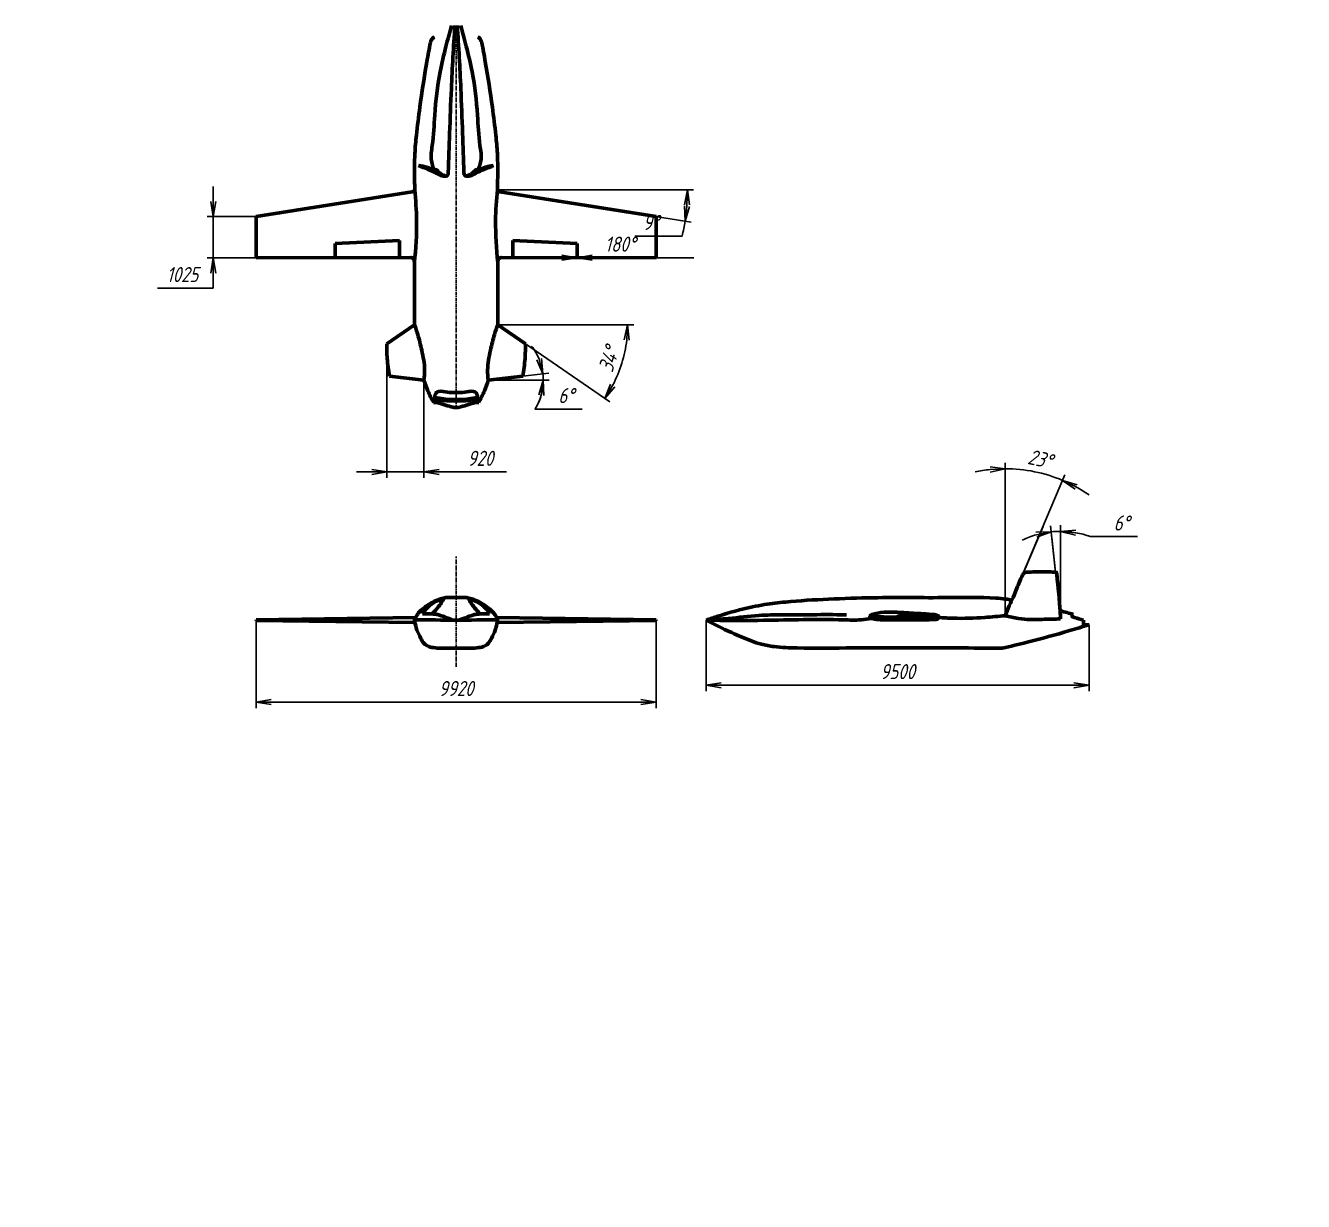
# Model space of a CAD drawing. Header units: millimetres. Extents: x -985956116104 to 1932156, y -552630487266 to 633586.
# Drawn here: x 6488.3 to 6910.9, y 31333.2 to 31722.1 of the extents above; entities that cross this region are included whole.
import ezdxf

# ---------------------------------------------------------------- set-up
doc = ezdxf.new("R2010")
doc.units = ezdxf.units.MM
doc.linetypes.add('CENTER', pattern=[2, 1.25, -0.25, 0.25, -0.25])
for name, color, linetype, lineweight in [('_axes (Оси)', 6, 'CENTER', 30), ('_basic (Основной)', 4, 'Continuous', 60), ('_contour (Тонкий)', 7, 'Continuous', 30)]:
    doc.layers.add(name, color=color, linetype=linetype, lineweight=lineweight)
doc.styles.add('ESKD', font='eskd.shx', dxfattribs={"oblique": 15, "height": 5})
doc.dimstyles.new('ESKD', dxfattribs={"dimtxt": 5, "dimasz": 5, "dimexe": 2, "dimexo": 0, "dimgap": 2, "dimtad": 1, "dimtoh": 1, "dimzin": 12, "dimdsep": 46, "dimtxsty": 'ESKD', "dimblk1": 'OPEN', "dimblk2": 'OPEN', "dimsah": 1, "dimcen": 5, "dimclrd": 256, "dimclre": 256, "dimclrt": 2, "dimadec": 0, "dimazin": 0, "dimtfac": 1, "dimtmove": 0, "dimatfit": 3, "dimldrblk": 'OPEN', "dimfxl": 1, "dimtolj": 1, "dimtzin": 12, "dimlwd": -1, "dimlwe": -1, "dimarcsym": 0})

# ---------------------------------------------------------------- blocks, each defined once
blk = doc.blocks.new('_OPEN')
at = {"color": 0, "linetype": 'ByBlock'}
for p, q in [((-1, 0.167), (0, 0)), ((0, 0), (-1, -0.167)), ((0, 0), (-1, 0))]:
    blk.add_line(p, q, dxfattribs=at)
blk = doc.blocks.new('*D341')
at = {"layer": '_contour (Тонкий)', "transparency": 16777216}
for p, q in [((7032.97, 31540.06), (7032.97, 31515.12)), ((7032.97, 31517.12), (7032.97, 31519.12)), ((7032.97, 31517.12), (7049.34, 31517.12))]:
    blk.add_line(p, q, dxfattribs=at)
for start, end in [(90.0016, 270.0008), (269.9992, 89.9984), (90, 90)]:
    blk.add_arc((7032.97, 31517.12), 0.00000000183, start, end, dxfattribs=at)
at = {"layer": '_contour (Тонкий)', "transparency": 16777216, "xscale": 5, "yscale": 5, "zscale": 5}
for rotation in [90.00040514235904, 89.99959485764096]:
    blk.add_blockref('_OPEN', (7032.97, 31517.12), dxfattribs=dict(at, rotation=rotation))
at = {"layer": '_contour (Тонкий)', "color": 2, "transparency": 16777216, "insert": (7043.66, 31522.29), "char_height": 5, "attachment_point": 5, "style": 'ESKD'}
blk.add_mtext('\\A1;0%%d', dxfattribs=at)
blk = doc.blocks.new('*D691')
at = {"layer": '_contour (Тонкий)', "transparency": 16777216}
for p, q in [((6564.54, 31525.36), (6564.54, 31496.34)), ((6696.78, 31525.36), (6696.78, 31496.34)), ((6569.54, 31498.34), (6691.78, 31498.34))]:
    blk.add_line(p, q, dxfattribs=at)
at = {"layer": 'Defpoints', "color": 0, "transparency": 16777216}
for p in [(6564.54, 31525.36), (6696.78, 31525.36), (6696.78, 31498.34)]:
    blk.add_point(p, dxfattribs=at)
at = {"layer": '_contour (Тонкий)', "transparency": 16777216, "xscale": 5, "yscale": 5, "zscale": 5, "rotation": 180}
blk.add_blockref('_OPEN', (6564.54, 31498.34), dxfattribs=at)
at = {"layer": '_contour (Тонкий)', "transparency": 16777216, "xscale": 5, "yscale": 5, "zscale": 5}
blk.add_blockref('_OPEN', (6696.78, 31498.34), dxfattribs=at)
at = {"layer": '_contour (Тонкий)', "color": 2, "transparency": 16777216, "insert": (6630.66, 31502.84), "char_height": 5, "attachment_point": 5, "style": 'ESKD'}
blk.add_mtext('\\A1;9920', dxfattribs=at)
blk = doc.blocks.new('*D701')
at = {"layer": '_contour (Тонкий)', "transparency": 16777216}
for p, q in [((6693.6, 31645.28), (6668.66, 31645.28)), ((6670.66, 31645.28), (6668.66, 31645.28)), ((6670.66, 31645.28), (6694.2, 31645.28))]:
    blk.add_line(p, q, dxfattribs=at)
for start, end in [(180, 0), (0, 180), (0, 180), (0, 180)]:
    blk.add_arc((6670.66, 31645.28), 0.00000000184, start, end, dxfattribs=at)
at = {"layer": 'Defpoints', "color": 0, "transparency": 16777216}
for p in [(6670.66, 31645.28), (6670.66, 31645.28), (6670.66, 31645.28), (6693.6, 31645.28)]:
    blk.add_point(p, dxfattribs=at)
at = {"layer": '_contour (Тонкий)', "transparency": 16777216, "xscale": 5, "yscale": 5, "zscale": 5}
blk.add_blockref('_OPEN', (6670.66, 31645.28), dxfattribs=at)
at = {"layer": '_contour (Тонкий)', "transparency": 16777216, "xscale": 5, "yscale": 5, "zscale": 5, "rotation": 180}
blk.add_blockref('_OPEN', (6670.66, 31645.28), dxfattribs=at)
at = {"layer": '_contour (Тонкий)', "color": 2, "transparency": 16777216, "insert": (6684.93, 31649.78), "char_height": 5, "attachment_point": 5, "style": 'ESKD'}
blk.add_mtext('\\A1;180°', dxfattribs=at)
blk = doc.blocks.new('*D702')
at = {"layer": '_contour (Тонкий)', "transparency": 16777216}
for p, q in [((6644.33, 31667.8), (6709.21, 31667.8)), ((6645.17, 31667.08), (6708.36, 31657.06)), ((6705.42, 31652.47), (6689.8, 31652.47))]:
    blk.add_line(p, q, dxfattribs=at)
for start, end in [(355.3004, 355.6968), (346.6941, 350.9972)]:
    blk.add_arc((6640.62, 31667.8), 66.59, start, end, dxfattribs=at)
at = {"layer": 'Defpoints', "color": 0, "transparency": 16777216}
for p in [(6640.62, 31667.8), (6644.33, 31667.8), (6645.17, 31667.08), (6707.12, 31664.31)]:
    blk.add_point(p, dxfattribs=at)
at = {"layer": '_contour (Тонкий)', "transparency": 16777216, "xscale": 5, "yscale": 5, "zscale": 5}
for p, rotation in [((6707.21, 31667.8), 87.84841284094212), ((6706.39, 31657.38), 263.1488367335265)]:
    blk.add_blockref('_OPEN', p, dxfattribs=dict(at, rotation=rotation))
at = {"layer": '_contour (Тонкий)', "color": 2, "transparency": 16777216, "insert": (6695.11, 31656.97), "char_height": 5, "attachment_point": 5, "style": 'ESKD'}
blk.add_mtext('\\A1;9°', dxfattribs=at)
blk = doc.blocks.new('*D703')
at = {"layer": '_contour (Тонкий)', "transparency": 16777216}
for p, q in [((6550.36, 31663.9), (6550.36, 31668.9)), ((6564.54, 31658.9), (6548.36, 31658.9)), ((6550.36, 31658.9), (6550.36, 31645.23)), ((6564.57, 31645.23), (6548.36, 31645.23)), ((6550.36, 31640.23), (6550.36, 31635.23)), ((6550.36, 31635.23), (6531.92, 31635.23))]:
    blk.add_line(p, q, dxfattribs=at)
at = {"layer": 'Defpoints', "color": 0, "transparency": 16777216}
for p in [(6564.54, 31658.9), (6550.36, 31645.23), (6564.57, 31645.23)]:
    blk.add_point(p, dxfattribs=at)
at = {"layer": '_contour (Тонкий)', "transparency": 16777216, "xscale": 5, "yscale": 5, "zscale": 5}
for p, rotation in [((6550.36, 31658.9), 270), ((6550.36, 31645.23), 90)]:
    blk.add_blockref('_OPEN', p, dxfattribs=dict(at, rotation=rotation))
at = {"layer": '_contour (Тонкий)', "color": 2, "transparency": 16777216, "insert": (6540.14, 31639.73), "char_height": 5, "attachment_point": 5, "style": 'ESKD'}
blk.add_mtext('\\A1;1025', dxfattribs=at)
blk = doc.blocks.new('*D704')
at = {"layer": '_contour (Тонкий)', "transparency": 16777216}
for p, q in [((6607.75, 31616.84), (6607.75, 31572.47)), ((6620.03, 31604.84), (6620.03, 31572.47)), ((6602.75, 31574.47), (6597.75, 31574.47)), ((6607.75, 31574.47), (6620.03, 31574.47)), ((6625.03, 31574.47), (6647.31, 31574.47))]:
    blk.add_line(p, q, dxfattribs=at)
at = {"layer": 'Defpoints', "color": 0, "transparency": 16777216}
for p in [(6607.75, 31616.84), (6620.03, 31604.84), (6620.03, 31574.47)]:
    blk.add_point(p, dxfattribs=at)
at = {"layer": '_contour (Тонкий)', "transparency": 16777216, "xscale": 5, "yscale": 5, "zscale": 5}
blk.add_blockref('_OPEN', (6607.75, 31574.47), dxfattribs=at)
at = {"layer": '_contour (Тонкий)', "transparency": 16777216, "xscale": 5, "yscale": 5, "zscale": 5, "rotation": 180}
blk.add_blockref('_OPEN', (6620.03, 31574.47), dxfattribs=at)
at = {"layer": '_contour (Тонкий)', "color": 2, "transparency": 16777216, "insert": (6638.67, 31578.97), "char_height": 5, "attachment_point": 5, "style": 'ESKD'}
blk.add_mtext('\\A1;920', dxfattribs=at)
blk = doc.blocks.new('*D699')
at = {"layer": '_contour (Тонкий)', "transparency": 16777216}
for p, q in [((6660.96, 31623.12), (6689.39, 31623.12)), ((6653.57, 31616.84), (6681.5, 31597.66))]:
    blk.add_line(p, q, dxfattribs=at)
blk.add_arc((6644.42, 31623.12), 42.97, 332.202, 353.3295, dxfattribs=at)
at = {"layer": 'Defpoints', "color": 0, "transparency": 16777216}
for p in [(6644.42, 31623.12), (6644.42, 31623.12), (6660.96, 31623.12), (6653.57, 31616.84), (6683.98, 31606.34)]:
    blk.add_point(p, dxfattribs=at)
at = {"layer": '_contour (Тонкий)', "transparency": 16777216, "xscale": 5, "yscale": 5, "zscale": 5}
for p, rotation in [((6687.39, 31623.12), 86.66475511536284), ((6679.85, 31598.8), 238.8667090863368)]:
    blk.add_blockref('_OPEN', p, dxfattribs=dict(at, rotation=rotation))
at = {"layer": '_contour (Тонкий)', "color": 2, "transparency": 16777216, "insert": (6681.16, 31611.72), "char_height": 5, "attachment_point": 5, "rotation": 72.7657, "style": 'ESKD'}
blk.add_mtext('\\A1;34°', dxfattribs=at)
blk = doc.blocks.new('*D700')
at = {"layer": '_contour (Тонкий)', "transparency": 16777216}
for p, q in [((6652.7, 31606.14), (6661.36, 31607.12)), ((6655.83, 31604.84), (6661.49, 31604.84)), ((6656.75, 31595.23), (6672.37, 31595.23))]:
    blk.add_line(p, q, dxfattribs=at)
for start, end in [(22.2653, 38.0497), (0, 6.4808), (328.1211, 0), (328.431, 344.2155)]:
    blk.add_arc((6641.29, 31604.84), 18.21, start, end, dxfattribs=at)
at = {"layer": 'Defpoints', "color": 0, "transparency": 16777216}
for p in [(6652.7, 31606.14), (6659.44, 31606.21), (6641.29, 31604.84), (6641.29, 31604.84), (6655.83, 31604.84)]:
    blk.add_point(p, dxfattribs=at)
at = {"layer": '_contour (Тонкий)', "transparency": 16777216, "xscale": 5, "yscale": 5, "zscale": 5}
for p, rotation in [((6659.38, 31606.9), 284.3730086007405), ((6659.49, 31604.84), 82.10775396138911)]:
    blk.add_blockref('_OPEN', p, dxfattribs=dict(at, rotation=rotation))
at = {"layer": '_contour (Тонкий)', "color": 2, "transparency": 16777216, "insert": (6667.06, 31599.73), "char_height": 5, "attachment_point": 5, "style": 'ESKD'}
blk.add_mtext('\\A1;6°', dxfattribs=at)
blk = doc.blocks.new('*D709')
at = {"layer": '_contour (Тонкий)', "transparency": 16777216}
for p, q in [((6812.28, 31530.06), (6812.28, 31577.52)), ((6813.5, 31529.81), (6832.03, 31573.51))]:
    blk.add_line(p, q, dxfattribs=at)
for start, end in [(95.8972, 101.7944), (67.0289, 90), (55.2345, 61.1317)]:
    blk.add_arc((6812.28, 31526.92), 48.6, start, end, dxfattribs=at)
at = {"layer": 'Defpoints', "color": 0, "transparency": 16777216}
for p in [(6818.76, 31575.09), (6812.28, 31530.06), (6813.5, 31529.81), (6812.28, 31526.92)]:
    blk.add_point(p, dxfattribs=at)
at = {"layer": '_contour (Тонкий)', "transparency": 16777216, "xscale": 5, "yscale": 5, "zscale": 5}
for p, rotation in [((6812.28, 31575.52), 2.948608969131066), ((6831.25, 31571.67), 154.0802810142126)]:
    blk.add_blockref('_OPEN', p, dxfattribs=dict(at, rotation=rotation))
at = {"layer": '_contour (Тонкий)', "color": 2, "transparency": 16777216, "insert": (6823.81, 31578.76), "char_height": 5, "attachment_point": 5, "rotation": 347.4613, "style": 'ESKD'}
blk.add_mtext('\\A1;23°', dxfattribs=at)
blk = doc.blocks.new('*D710')
at = {"layer": '_contour (Тонкий)', "transparency": 16777216}
for p, q in [((6830.37, 31527.88), (6827.27, 31556.63)), ((6830.59, 31527.89), (6830.59, 31556.81)), ((6840.44, 31553.08), (6856.06, 31553.08))]:
    blk.add_line(p, q, dxfattribs=at)
for start, end in [(106.0581, 115.9646), (90, 96.1516), (70.112, 90), (70.187, 80.0935)]:
    blk.add_arc((6830.59, 31525.86), 28.95, start, end, dxfattribs=at)
at = {"layer": 'Defpoints', "color": 0, "transparency": 16777216}
for p in [(6828.52, 31554.74), (6830.37, 31527.88), (6830.59, 31527.89), (6830.59, 31525.86)]:
    blk.add_point(p, dxfattribs=at)
at = {"layer": '_contour (Тонкий)', "transparency": 16777216, "xscale": 5, "yscale": 5, "zscale": 5}
for p, rotation in [((6827.49, 31554.64), 11.10482614832171), ((6830.59, 31554.81), 175.0467579826721)]:
    blk.add_blockref('_OPEN', p, dxfattribs=dict(at, rotation=rotation))
at = {"layer": '_contour (Тонкий)', "color": 2, "transparency": 16777216, "insert": (6850.75, 31557.58), "char_height": 5, "attachment_point": 5, "style": 'ESKD'}
blk.add_mtext('\\A1;6°', dxfattribs=at)
blk = doc.blocks.new('*D711')
at = {"layer": '_contour (Тонкий)', "transparency": 16777216}
for p, q in [((6713.32, 31525.46), (6713.32, 31501.94)), ((6840.01, 31523.93), (6840.01, 31501.94)), ((6718.32, 31503.94), (6835.01, 31503.94))]:
    blk.add_line(p, q, dxfattribs=at)
at = {"layer": 'Defpoints', "color": 0, "transparency": 16777216}
for p in [(6713.32, 31525.46), (6840.01, 31523.93), (6840.01, 31503.94)]:
    blk.add_point(p, dxfattribs=at)
at = {"layer": '_contour (Тонкий)', "transparency": 16777216, "xscale": 5, "yscale": 5, "zscale": 5, "rotation": 180}
blk.add_blockref('_OPEN', (6713.32, 31503.94), dxfattribs=at)
at = {"layer": '_contour (Тонкий)', "transparency": 16777216, "xscale": 5, "yscale": 5, "zscale": 5}
blk.add_blockref('_OPEN', (6840.01, 31503.94), dxfattribs=at)
at = {"layer": '_contour (Тонкий)', "color": 2, "transparency": 16777216, "insert": (6776.67, 31508.44), "char_height": 5, "attachment_point": 5, "style": 'ESKD'}
blk.add_mtext('\\A1;9500', dxfattribs=at)

msp = doc.modelspace()

# ---------------------------------------------------------------- linework, layer by layer
at = {"layer": '_axes (Оси)', "transparency": 33554687}
for p, q in [((6630.659, 31722.073), (6630.659, 31595.763)), ((6630.659, 31722.073), (6630.659, 31595.763)), ((6630.659, 31510.03), (6630.659, 31546.541)), ((6630.659, 31510.03), (6630.659, 31546.541))]:
    msp.add_line(p, q, dxfattribs=at)
at = {"layer": '_basic (Основной)', "transparency": 33554687}
for p, q in [((6616.15, 31667.077), (6564.541, 31658.9)), ((6645.168, 31667.077), (6696.777, 31658.9)), ((6564.541, 31658.9), (6564.541, 31645.232)), ((6696.777, 31658.9), (6696.777, 31645.232)), ((6611.913, 31650.981), (6590.651, 31650.014)), ((6590.651, 31650.014), (6590.66, 31645.282)), ((6611.913, 31645.323), (6611.913, 31650.981)), ((6649.405, 31645.323), (6649.405, 31650.981)), ((6649.405, 31650.981), (6670.667, 31650.014)), ((6670.667, 31650.014), (6670.658, 31645.282)), ((6564.541, 31645.232), (6615.663, 31645.33)), ((6696.777, 31645.232), (6645.655, 31645.33)), ((6616.897, 31643.707), (6616.897, 31623.116)), ((6644.42, 31643.707), (6644.42, 31623.116)), ((6616.897, 31623.116), (6607.752, 31616.838)), ((6644.42, 31623.116), (6653.566, 31616.838)), ((6608.614, 31606.139), (6620.032, 31604.842)), ((6652.704, 31606.139), (6641.286, 31604.842)), ((6617.208, 31526.307), (6564.541, 31525.593)), ((6564.541, 31525.593), (6564.541, 31525.355)), ((6588.71, 31525.593), (6588.713, 31525.355)), ((6644.11, 31526.307), (6696.777, 31525.593)), ((6696.777, 31525.593), (6696.78, 31525.355)), ((6776.607, 31526.423), (6767.506, 31526.654)), ((6838.143, 31525.498), (6838.143, 31523.932)), ((6617.073, 31524.641), (6564.541, 31525.355)), ((6644.245, 31524.641), (6696.777, 31525.355)), ((6838.143, 31523.932), (6840.014, 31523.932))]:
    msp.add_line(p, q, dxfattribs=at)
for points, start_tangent, end_tangent in [([(6629.145, 31722.041), (6627.304, 31715.203), (6625.349, 31706.719), (6623.597, 31692.446), (6622.777, 31682.452), (6622.482, 31677.312), (6622.982, 31675.469), (6623.255, 31674.559)], (-0.0035255, -0.0128591), (0.0037812, -0.0127663)), ([(6628.069, 31673.58), (6628.523, 31686.455), (6629.089, 31701.202), (6630.236, 31722.067)], (0.0004699, 0.0133249), (0.0007959, 0.0133102)), ([(6633.249, 31673.58), (6632.795, 31686.455), (6632.229, 31701.202), (6631.082, 31722.067)], (-0.0004699, 0.0133249), (-0.0007959, 0.0133102)), ([(6632.173, 31722.041), (6634.014, 31715.203), (6635.969, 31706.719), (6637.721, 31692.446), (6638.541, 31682.452), (6638.836, 31677.312), (6638.336, 31675.469), (6638.063, 31674.559)], (0.0035255, -0.0128591), (-0.0037812, -0.0127663)), ([(6622.16, 31716.463), (6620.993, 31710.098), (6618.661, 31695.086), (6617.526, 31685.814), (6617.022, 31679.781), (6616.927, 31670.793), (6616.99, 31667.797)], (-0.0024479, -0.0131069), (0.0003012, -0.0133285)), ([(6623.523, 31718.367), (6623.056, 31718.011), (6622.578, 31717.446), (6622.16, 31716.463)], (-0.0108965, -0.0077058), (-0.0043182, -0.012748)), ([(6637.795, 31718.367), (6638.262, 31718.011), (6638.74, 31717.446), (6639.158, 31716.463)], (0.0108965, -0.0077058), (0.0043182, -0.012748)), ([(6639.158, 31716.463), (6640.325, 31710.098), (6642.657, 31695.086), (6643.792, 31685.814), (6644.296, 31679.781), (6644.391, 31670.793), (6644.328, 31667.797)], (0.0024479, -0.0131069), (-0.0003012, -0.0133285)), ([(6628.069, 31673.58), (6628.037, 31672.986), (6627.702, 31672.421), (6626.952, 31672.288), (6625.945, 31672.386), (6624.193, 31673.177), (6618.246, 31675.751)], (0.0004416, -0.0132508), (-0.0123751, 0.004682)), ([(6623.255, 31674.559), (6622.047, 31674.832), (6619.774, 31675.56), (6618.246, 31675.751)], (-0.0130956, 0.0025808), (-0.0133679, 0.0010512)), ([(6627.362, 31672.302), (6626.232, 31672.694), (6624.868, 31673.627), (6624.141, 31674.309), (6623.255, 31674.559)], (-0.0128046, 0.0038747), (-0.0136637, 0.0021902)), ([(6633.249, 31673.58), (6633.281, 31672.986), (6633.616, 31672.421), (6634.366, 31672.288), (6635.373, 31672.386), (6637.125, 31673.177), (6643.072, 31675.751)], (-0.0004416, -0.0132508), (0.0123751, 0.004682)), ([(6633.956, 31672.302), (6635.086, 31672.694), (6636.45, 31673.627), (6637.177, 31674.309), (6638.063, 31674.559)], (0.0128046, 0.0038747), (0.0136637, 0.0021902)), ([(6638.063, 31674.559), (6639.271, 31674.832), (6641.544, 31675.56), (6643.072, 31675.751)], (0.0130956, 0.0025808), (0.0133679, 0.0010512)), ([(6616.99, 31667.797), (6616.88, 31667.519), (6616.15, 31667.077)], (-0.0040809, -0.0131022), (-0.0137975, -0.0048894)), ([(6616.99, 31667.797), (6617.604, 31657.558), (6616.897, 31643.707)], (0.0011119, -0.013308), (-0.0011036, -0.0133179)), ([(6644.328, 31667.797), (6643.714, 31657.558), (6644.42, 31643.707)], (-0.0011119, -0.013308), (0.0011036, -0.0133179)), ([(6644.328, 31667.797), (6644.438, 31667.519), (6645.168, 31667.077)], (0.0040809, -0.0131022), (0.0137975, -0.0048894)), ([(6615.663, 31645.33), (6616.127, 31645.298), (6616.611, 31644.948), (6616.834, 31644.264), (6616.897, 31643.707)], (0.0135429, 0.0004232), (0.0013064, -0.0131781)), ([(6645.655, 31645.33), (6645.191, 31645.298), (6644.706, 31644.948), (6644.484, 31644.264), (6644.42, 31643.707)], (-0.0135429, 0.0004232), (-0.0013064, -0.0131781)), ([(6616.897, 31623.116), (6617.968, 31619.947), (6619.274, 31614.677), (6620.243, 31608.163), (6620.032, 31604.842)], (0.0044693, -0.0125789), (-0.0013187, -0.0133202)), ([(6644.42, 31623.116), (6643.35, 31619.947), (6642.044, 31614.677), (6641.075, 31608.163), (6641.286, 31604.842)], (-0.0044693, -0.0125789), (0.0013187, -0.0133202)), ([(6607.752, 31616.838), (6607.855, 31611.95), (6608.614, 31606.139)], (-0.0000493, -0.0133553), (0.002122, -0.0131911)), ([(6653.566, 31616.838), (6653.463, 31611.95), (6652.704, 31606.139)], (0.0000493, -0.0133553), (-0.002122, -0.0131911)), ([(6620.032, 31604.842), (6621.304, 31601.29), (6623.192, 31597.389)], (0.0041902, -0.0126807), (0.0061582, -0.011855)), ([(6641.286, 31604.842), (6640.014, 31601.29), (6638.126, 31597.389)], (-0.0041902, -0.0126807), (-0.0061582, -0.011855)), ([(6630.659, 31600.735), (6627.779, 31600.851), (6624.941, 31601.084), (6624.149, 31600.735), (6623.684, 31599.826), (6623.568, 31599.291), (6623.192, 31597.389)], (-0.0133518, -0.0001595), (-0.0026102, -0.0131314)), ([(6623.192, 31597.389), (6624.181, 31597.383), (6625.864, 31596.952), (6628.477, 31596.17), (6629.545, 31595.883), (6630.341, 31595.763), (6630.659, 31595.763)], (0.0134082, 0.0005373), (0.013346, 0.0002544)), ([(6630.659, 31597.917), (6628.291, 31597.964), (6625.871, 31598.197), (6623.447, 31598.675)], (-0.0133338, 0.0000801), (-0.0130337, 0.002863)), ([(6630.659, 31598.383), (6628.989, 31598.383), (6626.499, 31598.592), (6623.544, 31599.172)], (-0.0133336, -0.0001699), (-0.0130293, 0.0028901)), ([(6630.659, 31600.735), (6633.539, 31600.851), (6636.377, 31601.084), (6637.168, 31600.735), (6637.634, 31599.826), (6637.75, 31599.291), (6638.126, 31597.389)], (0.0133518, -0.0001595), (0.0026102, -0.0131314)), ([(6630.659, 31598.383), (6632.329, 31598.383), (6634.818, 31598.592), (6637.774, 31599.172)], (0.0133336, -0.0001699), (0.0130293, 0.0028901)), ([(6630.659, 31597.917), (6633.027, 31597.964), (6635.447, 31598.197), (6637.871, 31598.675)], (0.0133338, 0.0000801), (0.0130337, 0.002863)), ([(6638.126, 31597.389), (6637.137, 31597.383), (6635.454, 31596.952), (6632.84, 31596.17), (6631.773, 31595.883), (6630.977, 31595.763), (6630.659, 31595.763)], (-0.0134082, 0.0005373), (-0.013346, 0.0002544)), ([(6812.283, 31526.925), (6813.548, 31530.158), (6814.467, 31532.079), (6815.908, 31535.458), (6817.708, 31539.688), (6818.34, 31540.854)], (0.0045411, 0.0125547), (0.0064888, 0.0116566)), ([(6818.34, 31540.854), (6818.47, 31541.029), (6818.799, 31541.209), (6819.224, 31541.286), (6819.979, 31541.346)], (0.0072586, 0.0113902), (0.0133298, 0.0008556)), ([(6819.979, 31541.346), (6823.021, 31541.425), (6827.93, 31541.348), (6828.927, 31541.287)], (0.0133262, 0.0004088), (0.0133058, -0.0008612)), ([(6828.927, 31541.287), (6829.015, 31541.275), (6829.155, 31541.211), (6829.29, 31540.972), (6829.351, 31540.591), (6829.991, 31534.302)], (0.0132621, -0.0011849), (0.0013786, -0.0133277)), ([(6829.991, 31534.302), (6830.267, 31530.62), (6830.59, 31525.856)], (0.0010151, -0.0132947), (0.000875, -0.0133047)), ([(6630.659, 31532.88), (6628.452, 31532.926), (6626.876, 31532.845), (6625.044, 31532.335), (6622.682, 31531.271), (6620.81, 31530.076), (6619.144, 31528.768), (6618.588, 31528.223)], (-0.0133078, 0.0003865), (-0.0094102, -0.0094586)), ([(6619.596, 31527.548), (6620.03, 31528.296), (6621.607, 31530.07), (6623.481, 31531.351), (6626.577, 31532.514)], (0.0064351, 0.011696), (0.0128312, 0.0039545)), ([(6626.577, 31532.514), (6626.044, 31531.607), (6624.952, 31530.057), (6623.284, 31528.08), (6622.732, 31527.507)], (-0.0066046, -0.01159), (-0.0093108, -0.0095463)), ([(6630.659, 31532.88), (6632.866, 31532.926), (6634.442, 31532.845), (6636.274, 31532.335), (6638.636, 31531.271), (6640.508, 31530.076), (6642.174, 31528.768), (6642.73, 31528.223)], (0.0133078, 0.0003865), (0.0094102, -0.0094586)), ([(6641.722, 31527.548), (6641.288, 31528.296), (6639.711, 31530.07), (6637.837, 31531.351), (6634.741, 31532.514)], (-0.0064351, 0.011696), (-0.0128312, 0.0039545)), ([(6634.741, 31532.514), (6635.274, 31531.607), (6636.366, 31530.057), (6638.034, 31528.08), (6638.586, 31527.507)], (0.0066046, -0.01159), (0.0093108, -0.0095463)), ([(6713.323, 31525.458), (6717.312, 31526.771), (6728.702, 31529.837), (6732.692, 31530.591), (6739.576, 31531.441), (6753.816, 31532.393), (6768.593, 31532.856), (6793.075, 31532.905), (6809.164, 31532.735), (6812.4, 31532.419), (6814.467, 31532.079)], (0.0126451, 0.0042251), (0.0131345, -0.0023195)), ([(6618.588, 31528.223), (6618.151, 31527.725), (6617.447, 31526.673), (6617.18, 31526.235), (6617.057, 31525.981), (6616.973, 31525.772), (6616.955, 31525.702), (6616.945, 31525.549)], (-0.0090439, -0.0098324), (-0.0000059, -0.0134333)), ([(6630.659, 31516.25), (6628.61, 31516.194), (6625.646, 31516.175), (6623.211, 31516.364), (6621.154, 31516.911), (6619.795, 31518.042), (6618.644, 31520.174), (6617.474, 31522.871), (6616.945, 31525.549)], (-0.0133227, -0.0003795), (-0.0018729, 0.0133128)), ([(6630.659, 31525.458), (6616.945, 31525.549)], (-0.013333, 0.0000884), (-0.013333, 0.0000884)), ([(6629.594, 31525.465), (6626.892, 31526.503), (6624.585, 31527.272), (6622.712, 31527.508), (6621.745, 31527.528), (6619.596, 31527.548)], (-0.0124356, 0.0047622), (-0.013335, 0.0001234)), ([(6630.659, 31516.25), (6632.708, 31516.194), (6635.672, 31516.175), (6638.107, 31516.364), (6640.164, 31516.911), (6641.523, 31518.042), (6642.674, 31520.174), (6643.844, 31522.871), (6644.373, 31525.549)], (0.0133227, -0.0003795), (0.0018729, 0.0133128)), ([(6630.659, 31525.458), (6644.373, 31525.549)], (0.013333, 0.0000884), (0.013333, 0.0000884)), ([(6631.724, 31525.465), (6634.426, 31526.503), (6636.733, 31527.272), (6638.606, 31527.508), (6639.573, 31527.528), (6641.722, 31527.548)], (0.0124356, 0.0047622), (0.013335, 0.0001234)), ([(6642.73, 31528.223), (6643.167, 31527.725), (6643.871, 31526.673), (6644.138, 31526.235), (6644.261, 31525.981), (6644.345, 31525.772), (6644.363, 31525.702), (6644.373, 31525.549)], (0.0090439, -0.0098324), (0.0000059, -0.0134333)), ([(6713.323, 31525.458), (6717.841, 31525.377), (6732.28, 31525.401), (6758.749, 31525.553), (6764.595, 31525.579), (6768.056, 31526.04)], (0.0133305, -0.0002658), (0.013194, 0.0020903)), ([(6713.323, 31525.458), (6718.679, 31522.769), (6724.983, 31519.925), (6731.652, 31517.486), (6735.8, 31516.714), (6743.486, 31516.267), (6762.006, 31516.264), (6796.343, 31516.261), (6811.318, 31516.18)], (0.01187, -0.0060854), (0.0133329, -0.0000774)), ([(6713.819, 31525.448), (6720.734, 31525.996), (6730.779, 31526.998), (6738.645, 31527.196), (6747.337, 31527.246), (6757.854, 31527.246), (6759.78, 31527.217)], (0.0133011, 0.0009312), (0.0133316, -0.0002145)), ([(6768.056, 31526.04), (6767.701, 31526.228), (6767.509, 31526.692), (6767.811, 31527.114), (6768.636, 31527.412)], (-0.0126543, 0.0047526), (0.0131356, 0.0027124)), ([(6768.056, 31526.04), (6769.042, 31525.785), (6771.657, 31525.58), (6776.247, 31525.58), (6785.324, 31525.554), (6788.811, 31525.657), (6790.016, 31525.964), (6790.298, 31526.323)], (0.0128483, -0.0036629), (0.007588, 0.0114414)), ([(6768.636, 31527.412), (6770.113, 31527.754), (6778.678, 31527.939), (6785.014, 31527.558), (6788.913, 31527.277), (6789.918, 31527.031), (6790.248, 31526.731), (6790.298, 31526.323)], (0.012959, 0.0032166), (-0.0003051, -0.0140792)), ([(6776.607, 31526.423), (6776.631, 31526.685), (6777.117, 31526.825), (6778.045, 31526.855), (6780.712, 31526.906), (6784.352, 31526.927), (6787.87, 31526.73), (6790.298, 31526.323)], (-0.0008663, 0.0149123), (0.0131068, -0.0024815)), ([(6776.607, 31526.423), (6776.642, 31526.284), (6776.817, 31526.207), (6777.532, 31526.141), (6779.083, 31526.119), (6782.591, 31526.108), (6785.715, 31526.119), (6788.684, 31526.174), (6790.298, 31526.323)], (0.0012693, -0.0145148), (0.0132678, 0.0014042)), ([(6790.298, 31526.323), (6795.113, 31526.084), (6805.476, 31526.33), (6812.283, 31526.925)], (0.0133123, -0.0007878), (0.0132714, 0.0012737)), ([(6812.283, 31526.925), (6816.66, 31525.98), (6824.506, 31525.707), (6830.59, 31525.856)], (0.0129754, -0.0032363), (0.013308, 0.0003363)), ([(6830.412, 31528.535), (6832.753, 31527.941), (6834.714, 31527.371)], (0.0129576, -0.0031547), (0.0127745, -0.0038275)), ([(6834.714, 31527.371), (6834.448, 31527.198), (6834.344, 31526.929), (6834.491, 31526.618), (6835.163, 31526.306), (6838.143, 31525.498)], (-0.012341, -0.0058464), (0.0126166, -0.003504)), ([(6840.014, 31523.932), (6833.571, 31521.994), (6819.501, 31518.133), (6811.318, 31516.18)], (-0.0127585, -0.0038719), (-0.0129853, -0.0030296))]:
    msp.add_spline(points, degree=3, dxfattribs=dict(at, start_tangent=start_tangent, end_tangent=end_tangent))
at = {"layer": '_contour (Тонкий)', "transparency": 33554687}
for p, q in [((6644.328, 31667.797), (6701.146, 31667.797)), ((6645.655, 31645.33), (6670.658, 31645.282)), ((6670.658, 31645.282), (6709.287, 31645.282)), ((6644.42, 31623.116), (6660.963, 31623.116)), ((6641.286, 31604.842), (6655.834, 31604.842)), ((6812.283, 31526.925), (6812.283, 31569.442)), ((6812.283, 31526.925), (6824.797, 31556.448)), ((6830.59, 31525.856), (6827.682, 31552.832)), ((6830.59, 31525.856), (6830.59, 31554.811))]:
    msp.add_line(p, q, dxfattribs=at)

# ---------------------------------------------------------------- dimensions: what is measured, and where the dimension line sits
dim = msp.add_linear_dim(base=(6550.365, 31645.232), p1=(6564.541, 31658.9), p2=(6564.567, 31645.232), angle=270, text='1025', dimstyle='ESKD', dxfattribs=at)
dim.commit()
dim.dimension.update_dxf_attribs({"geometry": '*D703', "text_midpoint": (6540.142, 31639.732)})
for base, center, p1, p2, picture, middle in [((6707.118, 31664.311), (6640.62, 31667.797), (6645.168, 31667.077), (6644.328, 31667.797), '*D702', (6695.109, 31656.972)), ((6670.657588096, 31645.281696494), (6670.657588097, 31645.281696492), (6693.597216114, 31645.281696492), (6670.657588097, 31645.281696492), '*D701', (6684.928040091, 31649.781696492)), ((6828.519, 31554.736), (6830.59, 31525.856), (6830.59, 31527.893), (6830.371, 31527.881), '*D710', (6850.752, 31557.584)), ((7032.974332175, 31517.122094999), (7032.974332175, 31517.122094997), (7032.974332175, 31540.061723014), (7032.974332175, 31517.122094997), '*D341', (7043.656171288, 31522.28876167))]:
    dim = msp.add_angular_dim_3p(base=base, center=center, p1=p1, p2=p2, dimstyle='ESKD', dxfattribs=at)
    dim.commit()
    dim.dimension.update_dxf_attribs({"geometry": picture, "text_midpoint": middle})
for base, line1, line2, picture, middle in [((6683.982, 31606.34), ((6644.42, 31623.116), (6653.566, 31616.838)), ((6644.42, 31623.116), (6660.963, 31623.116)), '*D699', (6681.165, 31611.717)), ((6659.441, 31606.214), ((6641.286, 31604.842), (6655.834, 31604.842)), ((6652.704, 31606.139), (6641.286, 31604.842)), '*D700', (6667.059, 31599.727))]:
    dim = msp.add_angular_dim_2l(base=base, line1=line1, line2=line2, dimstyle='ESKD', dxfattribs=at)
    dim.commit()
    dim.dimension.update_dxf_attribs({"geometry": picture, "text_midpoint": middle})
for base, p1, p2, text, picture, middle in [((6620.032, 31574.472), (6607.752, 31616.838), (6620.032, 31604.842), '920', '*D704', (6638.669, 31578.972)), ((6840.014, 31503.936), (6713.323, 31525.458), (6840.014, 31523.932), '9500', '*D711', (6776.668, 31508.436)), ((6696.777, 31498.344), (6564.541, 31525.355), (6696.777, 31525.355), '9920', '*D691', (6630.659, 31502.844))]:
    dim = msp.add_linear_dim(base=base, p1=p1, p2=p2, text=text, dimstyle='ESKD', dxfattribs=at)
    dim.commit()
    dim.dimension.update_dxf_attribs({"geometry": picture, "text_midpoint": middle})
dim = msp.add_angular_dim_3p(base=(6818.758, 31575.092), center=(6812.283, 31526.925), p1=(6813.505, 31529.807), p2=(6812.283, 31530.055), dimstyle='ESKD', dxfattribs=at)
dim.commit()
dim.dimension.update_dxf_attribs({"geometry": '*D709', "text_midpoint": (6822.834, 31574.366), "dimtype": 165})

doc.saveas('drawing.dxf')
